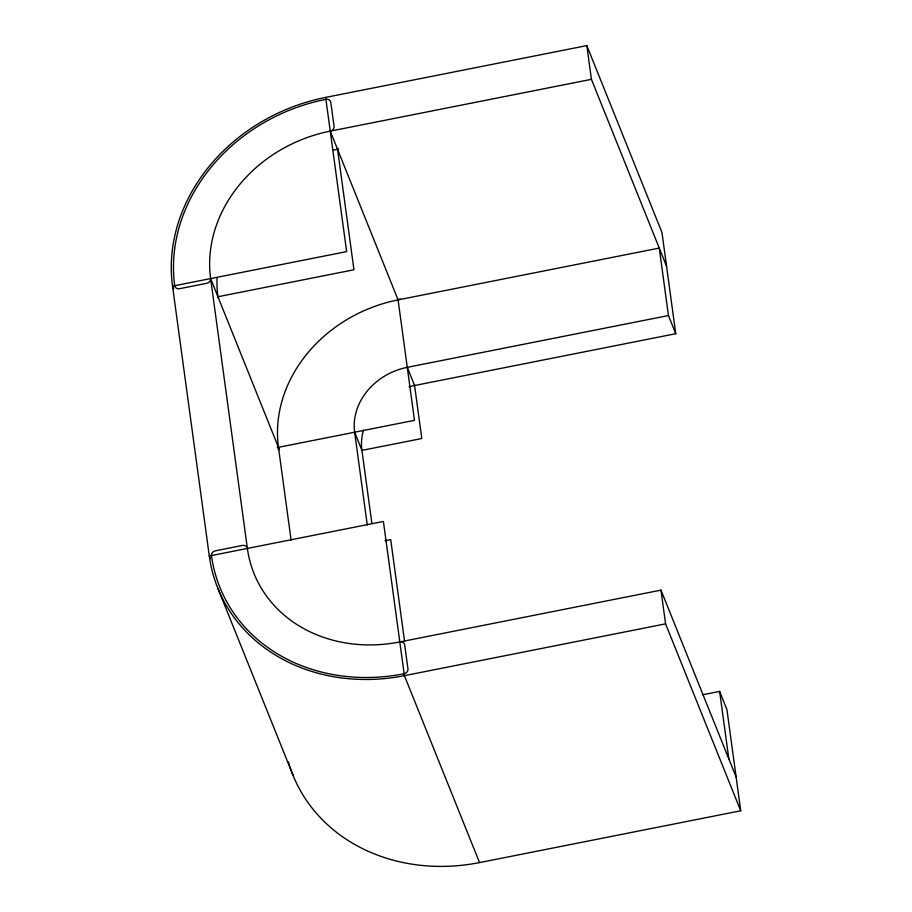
<?xml version="1.0" encoding="UTF-8"?>
<svg xmlns="http://www.w3.org/2000/svg" width="912" height="912" viewBox="0 0 912 912"><rect width="100%" height="100%" fill="white"/><g stroke="black" fill="none" stroke-linecap="round" stroke-linejoin="round"><path stroke-width="1.37" d="M325.652 97.402L586.826 45.6L661.975 232.514L675.746 333.712L414.572 385.514A61.366 53.09 -21.9 0 0 408.975 386.859M666.558 266.247L591.421 79.333L330.247 131.134A139.479 120.669 -21.9 0 0 210.626 278.582A4.469 3.865 -21.9 0 1 206.796 283.301L179.596 288.694A4.469 3.865 -21.9 0 1 174.716 285.707A176.301 152.521 -21.9 0 1 325.915 99.328A4.469 3.865 -21.9 0 1 330.794 102.315L334.077 126.415A4.469 3.865 -21.9 0 1 330.247 131.134L398.51 300.937M218.071 296.719L353.959 269.77L337.451 148.519M278.137 449.365A4.469 3.865 -21.9 0 0 278.456 447.325A139.479 120.669 -21.9 0 1 398.088 299.877L659.262 248.075L668.45 315.541L675.746 333.712M367.274 524.981L354.643 432.22A61.366 53.09 -21.9 0 1 407.276 367.342L668.45 315.541M277.214 447.575L414.493 420.341L397.974 299.09M385.16 540.736L390.712 539.63L404.54 641.147M399.809 641.934A4.469 3.865 -21.9 0 1 404.689 644.921L407.972 669.02A4.469 3.865 -21.9 0 1 404.141 673.74A176.301 152.521 -21.9 0 1 211.47 555.556A4.469 3.865 -21.9 0 1 215.289 550.848L242.501 545.444A4.469 3.865 -21.9 0 1 247.38 548.443A139.479 120.669 -21.9 0 0 399.809 641.934L660.983 590.132L736.121 777.047M289.856 766.604A178.524 154.459 -21.9 0 0 479.541 862.581L740.715 810.779L665.578 623.865L404.404 675.667A178.524 154.459 -21.9 0 1 209.293 555.989L172.539 286.129A178.524 154.459 -21.9 0 1 325.652 97.402L346.651 251.609L172.539 286.129L173.599 288.773M702.878 694.739L719.636 691.41L726.932 709.582L740.715 810.779M407.276 367.342L414.572 385.514M354.643 432.22L361.939 450.391L371.891 523.477M479.541 862.581L404.404 675.667L383.405 521.459L209.293 555.989L210.353 558.623M279.414 449.696L210.626 278.582L247.38 548.443M218.059 588.799L293.208 775.713M719.636 691.41L728.825 758.875M586.826 45.6L591.421 79.333M660.983 590.132L665.578 623.865M414.504 384.944L421.8 438.512L361.904 450.391A61.366 53.09 -21.9 0 1 363.489 430.042M278.456 447.325L291.099 540.086M289.48 765.453A178.524 154.459 -21.9 0 1 288.431 761.965M400.186 298.919A4.469 3.865 -21.9 0 1 398.088 299.877M217.922 297.779A4.469 3.865 -21.9 0 0 217.934 296.753A139.479 120.669 -21.9 0 1 217.045 277.579M333.29 150.206A139.479 120.669 -21.9 0 1 337.554 149.306A4.469 3.865 -21.9 0 0 338.66 148.952"/></g></svg>
